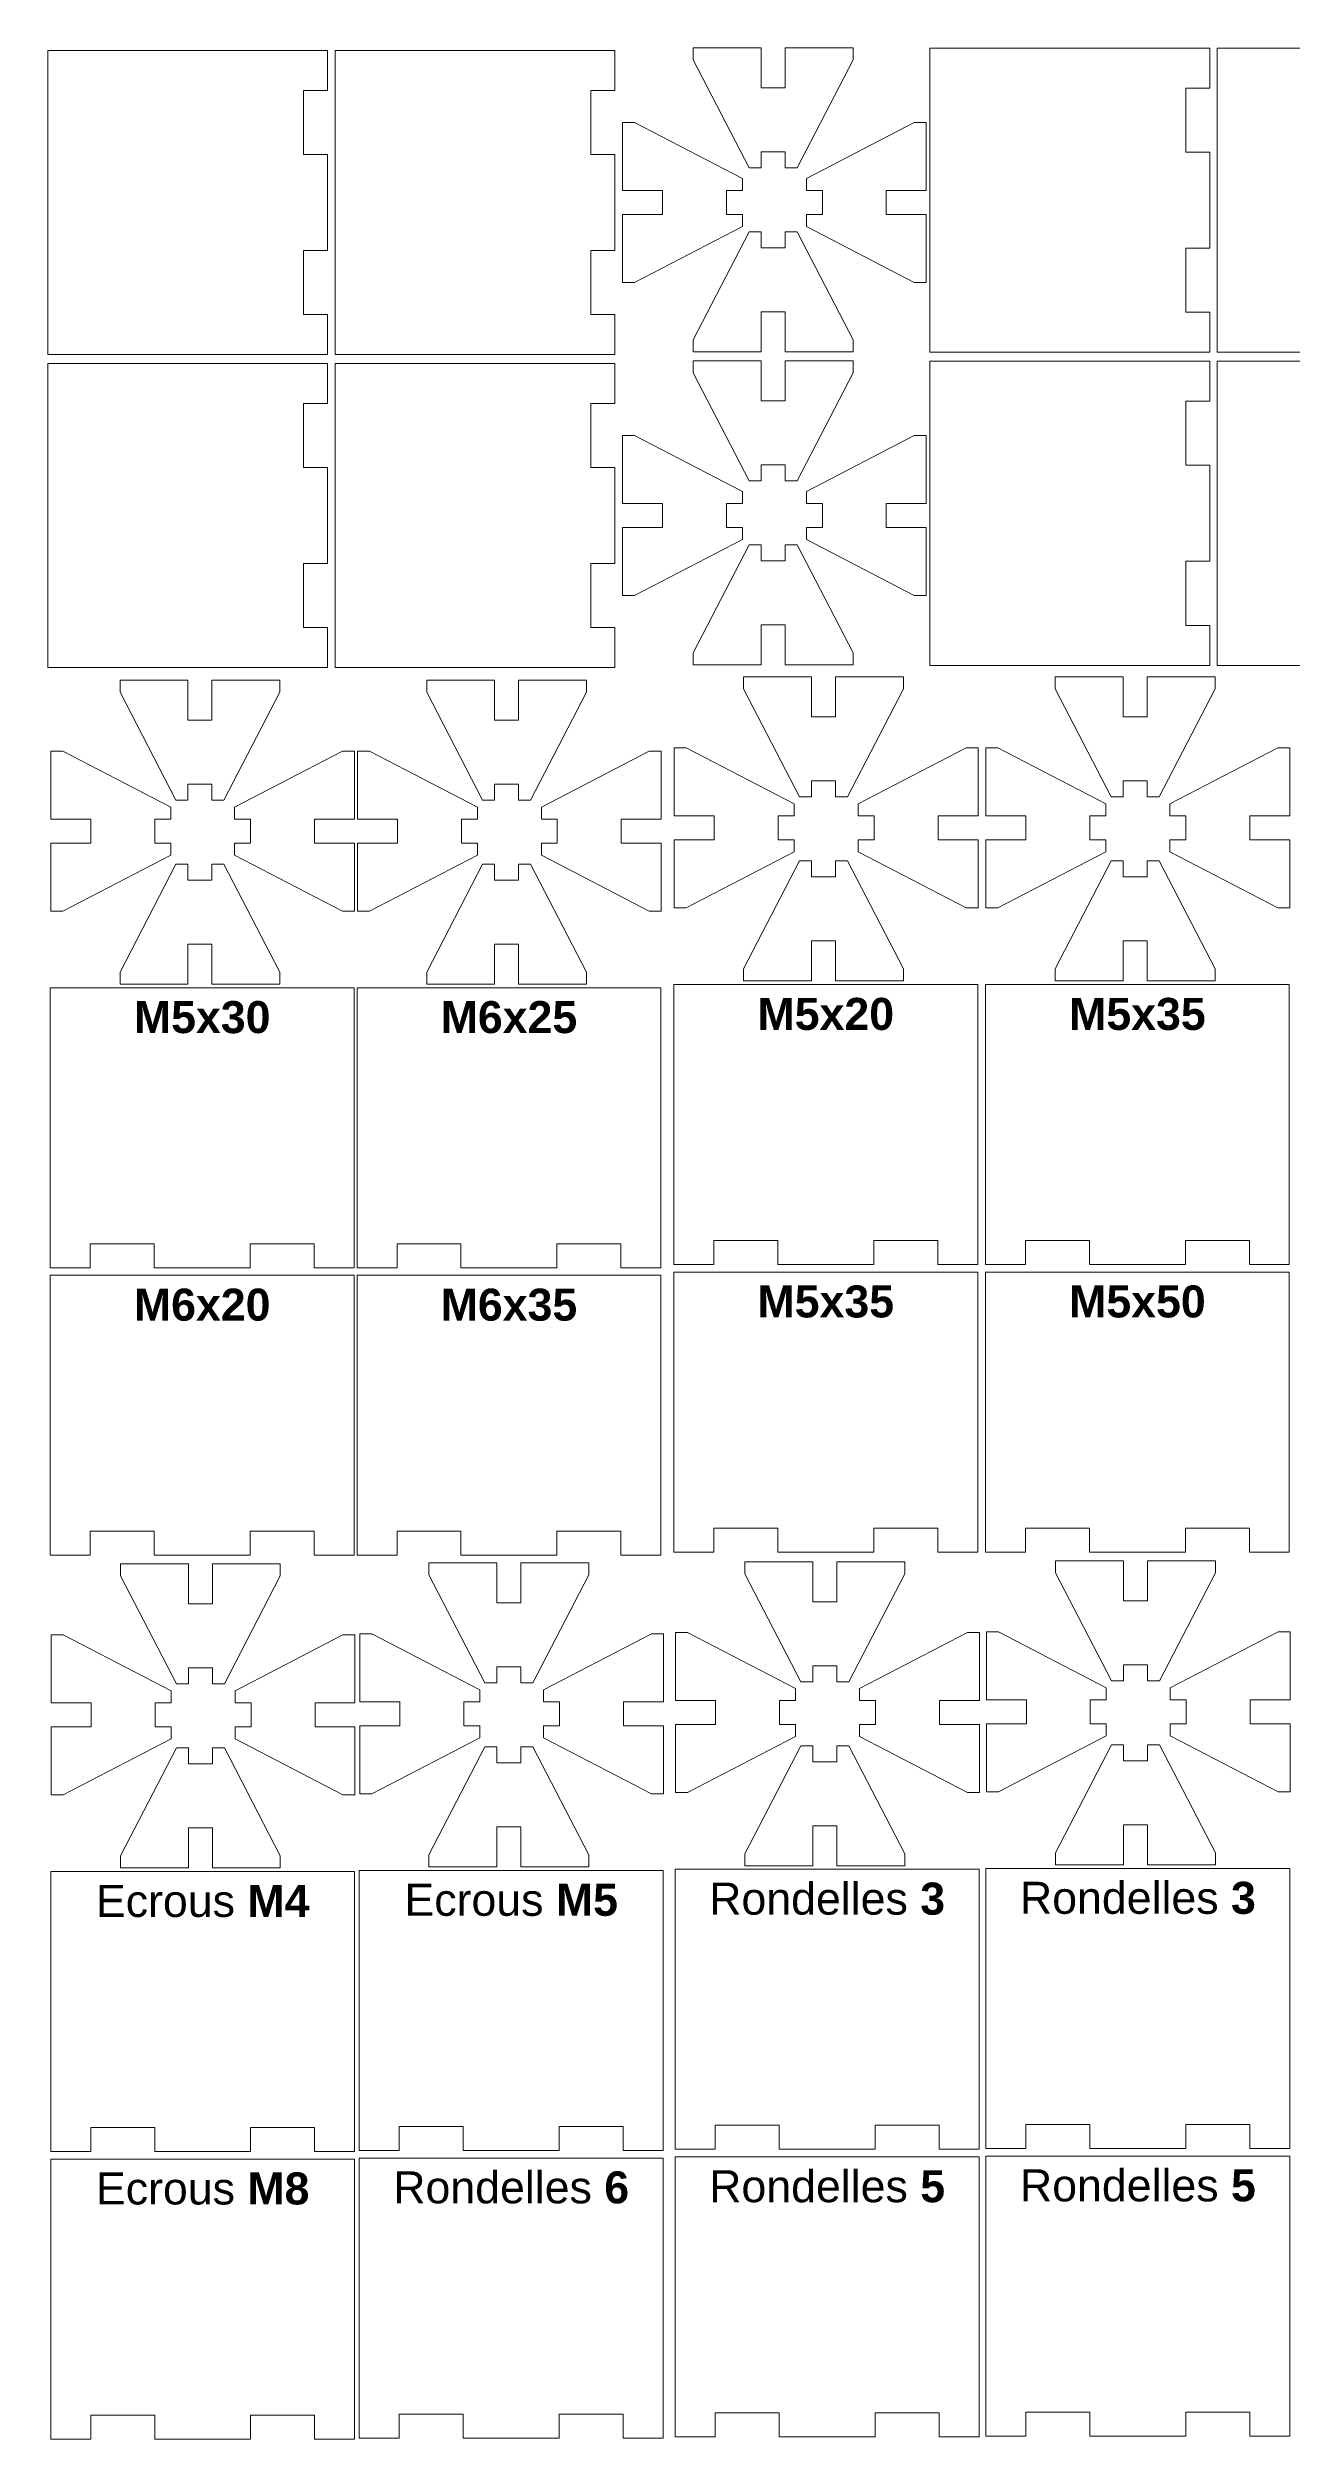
# Model space of a CAD drawing. Header units: millimetres. Extents: x 0 to 641, y 0 to 312.
# Drawn here: x 329.9 to 485.5, y 0.7 to 299.6 of the extents above; entities that cross this region are included whole.
import ezdxf

# ---------------------------------------------------------------- set-up
doc = ezdxf.new("R2010")
doc.units = ezdxf.units.MM
doc.layers.add('Symbols', color=2, linetype='Continuous', lineweight=100, true_color=0xffff00)
doc.layers.add('VISIBLE', color=7, linetype='Continuous', lineweight=5, true_color=0xffffff)
doc.styles.add('textstyle1', font='')
doc.styles.add('textstyle15', font='')
doc.styles.add('textstyle16', font='')
doc.styles.add('textstyle18', font='')
doc.styles.add('textstyle19', font='')
doc.styles.add('textstyle2', font='')
doc.styles.add('textstyle20', font='')
doc.styles.add('textstyle21', font='')
doc.styles.add('textstyle22', font='')
doc.styles.add('textstyle23', font='')
doc.styles.add('textstyle4', font='')
doc.styles.add('textstyle5', font='')
doc.styles.add('textstyle6', font='')
doc.styles.add('textstyle7', font='')
doc.styles.add('textstyle8', font='')
doc.styles.add('textstyle9', font='')
doc.styles.get('textstyle1').set_extended_font_data('Arial')
doc.styles.get('textstyle15').set_extended_font_data('Arial')
doc.styles.get('textstyle16').set_extended_font_data('Arial')
doc.styles.get('textstyle18').set_extended_font_data('Arial')
doc.styles.get('textstyle19').set_extended_font_data('Arial')
doc.styles.get('textstyle2').set_extended_font_data('Arial')
doc.styles.get('textstyle20').set_extended_font_data('Arial')
doc.styles.get('textstyle21').set_extended_font_data('Arial')
doc.styles.get('textstyle22').set_extended_font_data('Arial')
doc.styles.get('textstyle23').set_extended_font_data('Arial')
doc.styles.get('textstyle4').set_extended_font_data('Arial')
doc.styles.get('textstyle5').set_extended_font_data('Arial')
doc.styles.get('textstyle6').set_extended_font_data('Arial')
doc.styles.get('textstyle7').set_extended_font_data('Arial')
doc.styles.get('textstyle8').set_extended_font_data('Arial')
doc.styles.get('textstyle9').set_extended_font_data('Arial')

msp = doc.modelspace()

# ---------------------------------------------------------------- linework, layer by layer
at = {"layer": 'VISIBLE'}
for p, q in [((329.95, 261.22), (329.95, 299.22)), ((364.95, 299.22), (329.95, 299.22)), ((364.95, 294.22), (364.95, 299.22)), ((365.89, 261.22), (365.89, 299.22)), ((400.89, 299.22), (365.89, 299.22)), ((400.89, 294.22), (400.89, 299.22)), ((419.19, 299.56), (410.69, 299.56)), ((419.19, 299.56), (410.69, 299.56)), ((410.69, 299.56), (410.69, 298.06)), ((419.19, 294.56), (419.19, 299.56)), ((430.69, 299.56), (422.19, 299.56)), ((430.69, 299.56), (422.19, 299.56)), ((422.19, 294.56), (422.19, 299.56)), ((430.69, 299.56), (430.69, 298.06)), ((440.28, 261.51), (440.28, 299.51)), ((475.28, 299.51), (440.28, 299.51)), ((475.28, 294.51), (475.28, 299.51)), ((476.22, 261.51), (476.22, 299.51)), ((511.22, 299.51), (476.22, 299.51)), ((410.69, 298.06), (417.69, 284.56)), ((430.69, 298.06), (423.69, 284.56)), ((364.95, 294.22), (361.95, 294.22)), ((361.95, 294.22), (361.95, 286.22)), ((400.89, 294.22), (397.89, 294.22)), ((397.89, 294.22), (397.89, 286.22)), ((420.69, 294.56), (419.19, 294.56)), ((420.69, 294.56), (422.19, 294.56)), ((475.28, 294.51), (472.28, 294.51)), ((472.28, 294.51), (472.28, 286.51)), ((401.83, 290.22), (401.83, 281.72)), ((401.83, 290.22), (401.83, 281.72)), ((401.83, 290.22), (403.33, 290.22)), ((403.33, 290.22), (416.83, 283.22)), ((438.33, 290.22), (424.83, 283.22)), ((439.83, 290.22), (438.33, 290.22)), ((439.83, 290.22), (439.83, 281.72)), ((361.95, 286.22), (364.95, 286.22)), ((364.95, 274.22), (364.95, 286.22)), ((397.89, 286.22), (400.89, 286.22)), ((400.89, 274.22), (400.89, 286.22)), ((419.19, 284.56), (417.69, 284.56)), ((419.19, 286.56), (419.19, 284.56)), ((420.69, 286.56), (419.19, 286.56)), ((420.69, 286.56), (422.19, 286.56)), ((422.19, 286.56), (422.19, 284.56)), ((422.19, 284.56), (423.69, 284.56)), ((472.28, 286.51), (475.28, 286.51)), ((475.28, 274.51), (475.28, 286.51)), ((406.83, 281.72), (401.83, 281.72)), ((406.83, 280.22), (406.83, 281.72)), ((414.83, 280.22), (414.83, 281.72)), ((414.83, 281.72), (416.83, 281.72)), ((416.83, 281.72), (416.83, 283.22)), ((424.83, 281.72), (424.83, 283.22)), ((426.83, 281.72), (424.83, 281.72)), ((426.83, 280.22), (426.83, 281.72)), ((434.83, 281.72), (439.83, 281.72)), ((434.83, 280.22), (434.83, 281.72)), ((401.83, 278.72), (401.83, 270.22)), ((406.83, 278.72), (401.83, 278.72)), ((401.83, 278.72), (401.83, 270.22)), ((406.83, 280.22), (406.83, 278.72)), ((414.83, 280.22), (414.83, 278.72)), ((414.83, 278.72), (416.83, 278.72)), ((416.83, 278.72), (416.83, 277.22)), ((424.83, 278.72), (424.83, 277.22)), ((426.83, 278.72), (424.83, 278.72)), ((426.83, 280.22), (426.83, 278.72)), ((434.83, 280.22), (434.83, 278.72)), ((434.83, 278.72), (439.83, 278.72)), ((439.83, 278.72), (439.83, 270.22)), ((403.33, 270.22), (416.83, 277.22)), ((410.69, 263.06), (417.69, 276.56)), ((419.19, 276.56), (417.69, 276.56)), ((419.19, 274.56), (419.19, 276.56)), ((422.19, 276.56), (423.69, 276.56)), ((422.19, 274.56), (422.19, 276.56)), ((430.69, 263.06), (423.69, 276.56)), ((438.33, 270.22), (424.83, 277.22)), ((364.95, 274.22), (361.95, 274.22)), ((361.95, 274.22), (361.95, 266.22)), ((400.89, 274.22), (397.89, 274.22)), ((397.89, 274.22), (397.89, 266.22)), ((420.69, 274.56), (419.19, 274.56)), ((420.69, 274.56), (422.19, 274.56)), ((475.28, 274.51), (472.28, 274.51)), ((472.28, 274.51), (472.28, 266.51)), ((401.83, 270.22), (403.33, 270.22)), ((439.83, 270.22), (438.33, 270.22)), ((361.95, 266.22), (364.95, 266.22)), ((364.95, 261.22), (364.95, 266.22)), ((397.89, 266.22), (400.89, 266.22)), ((400.89, 261.22), (400.89, 266.22)), ((420.69, 266.56), (419.19, 266.56)), ((419.19, 266.56), (419.19, 261.56)), ((420.69, 266.56), (422.19, 266.56)), ((422.19, 266.56), (422.19, 261.56)), ((472.28, 266.51), (475.28, 266.51)), ((475.28, 261.51), (475.28, 266.51)), ((410.69, 261.56), (410.69, 263.06)), ((430.69, 261.56), (430.69, 263.06)), ((364.95, 261.22), (329.95, 261.22)), ((329.95, 222.1), (329.95, 260.1)), ((364.95, 260.1), (329.95, 260.1)), ((364.95, 255.1), (364.95, 260.1)), ((400.89, 261.22), (365.89, 261.22)), ((365.89, 222.1), (365.89, 260.1)), ((400.89, 260.1), (365.89, 260.1)), ((400.89, 255.1), (400.89, 260.1)), ((419.19, 261.56), (410.69, 261.56)), ((419.19, 260.44), (410.69, 260.44)), ((419.19, 260.44), (410.69, 260.44)), ((410.69, 260.44), (410.69, 258.94)), ((419.19, 255.44), (419.19, 260.44)), ((430.69, 261.56), (422.19, 261.56)), ((430.69, 260.44), (422.19, 260.44)), ((430.69, 260.44), (422.19, 260.44)), ((422.19, 255.44), (422.19, 260.44)), ((430.69, 260.44), (430.69, 258.94)), ((475.28, 261.51), (440.28, 261.51)), ((440.28, 222.38), (440.28, 260.38)), ((475.28, 260.38), (440.28, 260.38)), ((475.28, 255.38), (475.28, 260.38)), ((511.22, 261.51), (476.22, 261.51)), ((476.22, 222.38), (476.22, 260.38)), ((511.22, 260.38), (476.22, 260.38)), ((410.69, 258.94), (417.69, 245.44)), ((430.69, 258.94), (423.69, 245.44)), ((364.95, 255.1), (361.95, 255.1)), ((361.95, 255.1), (361.95, 247.1)), ((400.89, 255.1), (397.89, 255.1)), ((397.89, 255.1), (397.89, 247.1)), ((420.69, 255.44), (419.19, 255.44)), ((420.69, 255.44), (422.19, 255.44)), ((475.28, 255.38), (472.28, 255.38)), ((472.28, 255.38), (472.28, 247.38)), ((401.83, 251.09), (401.83, 242.59)), ((401.83, 251.09), (401.83, 242.59)), ((401.83, 251.09), (403.33, 251.09)), ((403.33, 251.09), (416.83, 244.09)), ((438.33, 251.09), (424.83, 244.09)), ((439.83, 251.09), (438.33, 251.09)), ((439.83, 251.09), (439.83, 242.59)), ((361.95, 247.1), (364.95, 247.1)), ((364.95, 235.1), (364.95, 247.1)), ((397.89, 247.1), (400.89, 247.1)), ((400.89, 235.1), (400.89, 247.1)), ((419.19, 245.44), (417.69, 245.44)), ((419.19, 247.44), (419.19, 245.44)), ((420.69, 247.44), (419.19, 247.44)), ((420.69, 247.44), (422.19, 247.44)), ((422.19, 247.44), (422.19, 245.44)), ((422.19, 245.44), (423.69, 245.44)), ((472.28, 247.38), (475.28, 247.38)), ((475.28, 235.38), (475.28, 247.38)), ((406.83, 242.59), (401.83, 242.59)), ((406.83, 241.09), (406.83, 242.59)), ((414.83, 241.09), (414.83, 242.59)), ((414.83, 242.59), (416.83, 242.59)), ((416.83, 242.59), (416.83, 244.09)), ((424.83, 242.59), (424.83, 244.09)), ((426.83, 242.59), (424.83, 242.59)), ((426.83, 241.09), (426.83, 242.59)), ((434.83, 242.59), (439.83, 242.59)), ((434.83, 241.09), (434.83, 242.59)), ((401.83, 239.59), (401.83, 231.09)), ((406.83, 239.59), (401.83, 239.59)), ((401.83, 239.59), (401.83, 231.09)), ((406.83, 241.09), (406.83, 239.59)), ((414.83, 241.09), (414.83, 239.59)), ((414.83, 239.59), (416.83, 239.59)), ((416.83, 239.59), (416.83, 238.09)), ((424.83, 239.59), (424.83, 238.09)), ((426.83, 239.59), (424.83, 239.59)), ((426.83, 241.09), (426.83, 239.59)), ((434.83, 241.09), (434.83, 239.59)), ((434.83, 239.59), (439.83, 239.59)), ((439.83, 239.59), (439.83, 231.09)), ((403.33, 231.09), (416.83, 238.09)), ((410.69, 223.94), (417.69, 237.44)), ((419.19, 237.44), (417.69, 237.44)), ((419.19, 235.44), (419.19, 237.44)), ((422.19, 237.44), (423.69, 237.44)), ((422.19, 235.44), (422.19, 237.44)), ((430.69, 223.94), (423.69, 237.44)), ((438.33, 231.09), (424.83, 238.09)), ((364.95, 235.1), (361.95, 235.1)), ((361.95, 235.1), (361.95, 227.1)), ((400.89, 235.1), (397.89, 235.1)), ((397.89, 235.1), (397.89, 227.1)), ((420.69, 235.44), (419.19, 235.44)), ((420.69, 235.44), (422.19, 235.44)), ((475.28, 235.38), (472.28, 235.38)), ((472.28, 235.38), (472.28, 227.38)), ((401.83, 231.09), (403.33, 231.09)), ((439.83, 231.09), (438.33, 231.09)), ((420.69, 227.44), (419.19, 227.44)), ((419.19, 227.44), (419.19, 222.44)), ((420.69, 227.44), (422.19, 227.44)), ((422.19, 227.44), (422.19, 222.44)), ((472.28, 227.38), (475.28, 227.38)), ((475.28, 222.38), (475.28, 227.38)), ((361.95, 227.1), (364.95, 227.1)), ((364.95, 222.1), (364.95, 227.1)), ((397.89, 227.1), (400.89, 227.1)), ((400.89, 222.1), (400.89, 227.1)), ((364.95, 222.1), (329.95, 222.1)), ((400.89, 222.1), (365.89, 222.1)), ((410.69, 222.44), (410.69, 223.94)), ((419.19, 222.44), (410.69, 222.44)), ((430.69, 222.44), (422.19, 222.44)), ((430.69, 222.44), (430.69, 223.94)), ((475.28, 222.38), (440.28, 222.38)), ((511.22, 222.38), (476.22, 222.38)), ((347.48, 220.53), (338.98, 220.53)), ((347.48, 220.53), (338.98, 220.53)), ((338.98, 220.53), (338.98, 219.03)), ((338.98, 219.03), (345.98, 205.53)), ((347.48, 215.53), (347.48, 220.53)), ((358.98, 220.53), (350.48, 220.53)), ((358.98, 220.53), (350.48, 220.53)), ((350.48, 215.53), (350.48, 220.53)), ((358.98, 219.03), (351.98, 205.53)), ((358.98, 220.53), (358.98, 219.03)), ((385.84, 220.53), (377.34, 220.53)), ((385.84, 220.53), (377.34, 220.53)), ((377.34, 220.53), (377.34, 219.03)), ((377.34, 219.03), (384.34, 205.53)), ((385.84, 215.53), (385.84, 220.53)), ((397.34, 220.53), (388.84, 220.53)), ((397.34, 220.53), (388.84, 220.53)), ((388.84, 215.53), (388.84, 220.53)), ((397.34, 219.03), (390.34, 205.53)), ((397.34, 220.53), (397.34, 219.03)), ((425.47, 220.93), (416.97, 220.93)), ((425.47, 220.93), (416.97, 220.93)), ((416.97, 220.93), (416.97, 219.43)), ((416.97, 219.43), (423.97, 205.93)), ((425.47, 215.93), (425.47, 220.93)), ((436.97, 220.93), (428.47, 220.93)), ((436.97, 220.93), (428.47, 220.93)), ((428.47, 215.93), (428.47, 220.93)), ((436.97, 219.43), (429.97, 205.93)), ((436.97, 220.93), (436.97, 219.43)), ((464.45, 220.93), (455.95, 220.93)), ((464.45, 220.93), (455.95, 220.93)), ((455.95, 220.93), (455.95, 219.43)), ((455.95, 219.43), (462.95, 205.93)), ((464.45, 215.93), (464.45, 220.93)), ((475.95, 220.93), (467.45, 220.93)), ((475.95, 220.93), (467.45, 220.93)), ((467.45, 215.93), (467.45, 220.93)), ((475.95, 219.43), (468.95, 205.93)), ((475.95, 220.93), (475.95, 219.43)), ((348.98, 215.53), (347.48, 215.53)), ((348.98, 215.53), (350.48, 215.53)), ((387.34, 215.53), (385.84, 215.53)), ((387.34, 215.53), (388.84, 215.53)), ((426.97, 215.93), (425.47, 215.93)), ((426.97, 215.93), (428.47, 215.93)), ((465.95, 215.93), (464.45, 215.93)), ((465.95, 215.93), (467.45, 215.93)), ((330.32, 203.17), (330.32, 211.67)), ((330.32, 211.67), (331.82, 211.67)), ((331.82, 211.67), (345.32, 204.67)), ((366.82, 211.67), (353.32, 204.67)), ((368.32, 211.67), (366.82, 211.67)), ((368.32, 203.17), (368.32, 211.67)), ((368.32, 203.17), (368.32, 211.67)), ((368.68, 203.17), (368.68, 211.67)), ((368.68, 211.67), (370.18, 211.67)), ((370.18, 211.67), (383.68, 204.67)), ((405.18, 211.67), (391.68, 204.67)), ((406.68, 211.67), (405.18, 211.67)), ((406.68, 203.17), (406.68, 211.67)), ((406.68, 203.17), (406.68, 211.67)), ((408.31, 203.57), (408.31, 212.07)), ((408.31, 212.07), (409.81, 212.07)), ((409.81, 212.07), (423.31, 205.07)), ((444.81, 212.07), (431.31, 205.07)), ((446.31, 212.07), (444.81, 212.07)), ((446.31, 203.57), (446.31, 212.07)), ((446.31, 203.57), (446.31, 212.07)), ((447.3, 203.57), (447.3, 212.07)), ((447.3, 212.07), (448.8, 212.07)), ((448.8, 212.07), (462.3, 205.07)), ((483.8, 212.07), (470.3, 205.07)), ((485.3, 212.07), (483.8, 212.07)), ((485.3, 203.57), (485.3, 212.07)), ((485.3, 203.57), (485.3, 212.07)), ((347.48, 207.53), (347.48, 205.53)), ((348.98, 207.53), (347.48, 207.53)), ((348.98, 207.53), (350.48, 207.53)), ((350.48, 207.53), (350.48, 205.53)), ((385.84, 207.53), (385.84, 205.53)), ((387.34, 207.53), (385.84, 207.53)), ((387.34, 207.53), (388.84, 207.53)), ((388.84, 207.53), (388.84, 205.53)), ((425.47, 207.93), (425.47, 205.93)), ((426.97, 207.93), (425.47, 207.93)), ((426.97, 207.93), (428.47, 207.93)), ((428.47, 207.93), (428.47, 205.93)), ((464.45, 207.93), (464.45, 205.93)), ((465.95, 207.93), (464.45, 207.93)), ((465.95, 207.93), (467.45, 207.93)), ((467.45, 207.93), (467.45, 205.93)), ((345.32, 203.17), (345.32, 204.67)), ((347.48, 205.53), (345.98, 205.53)), ((350.48, 205.53), (351.98, 205.53)), ((353.32, 203.17), (353.32, 204.67)), ((383.68, 203.17), (383.68, 204.67)), ((385.84, 205.53), (384.34, 205.53)), ((388.84, 205.53), (390.34, 205.53)), ((391.68, 203.17), (391.68, 204.67)), ((413.31, 203.57), (408.31, 203.57)), ((413.31, 202.07), (413.31, 203.57)), ((421.31, 202.07), (421.31, 203.57)), ((421.31, 203.57), (423.31, 203.57)), ((423.31, 203.57), (423.31, 205.07)), ((425.47, 205.93), (423.97, 205.93)), ((428.47, 205.93), (429.97, 205.93)), ((431.31, 203.57), (431.31, 205.07)), ((433.31, 203.57), (431.31, 203.57)), ((433.31, 202.07), (433.31, 203.57)), ((441.31, 202.07), (441.31, 203.57)), ((441.31, 203.57), (446.31, 203.57)), ((452.3, 203.57), (447.3, 203.57)), ((452.3, 202.07), (452.3, 203.57)), ((460.3, 202.07), (460.3, 203.57)), ((460.3, 203.57), (462.3, 203.57)), ((462.3, 203.57), (462.3, 205.07)), ((464.45, 205.93), (462.95, 205.93)), ((467.45, 205.93), (468.95, 205.93)), ((470.3, 203.57), (470.3, 205.07)), ((472.3, 203.57), (470.3, 203.57)), ((472.3, 202.07), (472.3, 203.57)), ((480.3, 202.07), (480.3, 203.57)), ((480.3, 203.57), (485.3, 203.57)), ((335.32, 203.17), (330.32, 203.17)), ((335.32, 201.67), (335.32, 203.17)), ((335.32, 201.67), (335.32, 200.17)), ((343.32, 201.67), (343.32, 203.17)), ((343.32, 203.17), (345.32, 203.17)), ((343.32, 201.67), (343.32, 200.17)), ((355.32, 203.17), (353.32, 203.17)), ((355.32, 201.67), (355.32, 203.17)), ((355.32, 201.67), (355.32, 200.17)), ((363.32, 201.67), (363.32, 203.17)), ((363.32, 203.17), (368.32, 203.17)), ((363.32, 201.67), (363.32, 200.17)), ((373.68, 203.17), (368.68, 203.17)), ((373.68, 201.67), (373.68, 203.17)), ((373.68, 201.67), (373.68, 200.17)), ((381.68, 201.67), (381.68, 203.17)), ((381.68, 203.17), (383.68, 203.17)), ((381.68, 201.67), (381.68, 200.17)), ((393.68, 203.17), (391.68, 203.17)), ((393.68, 201.67), (393.68, 203.17)), ((393.68, 201.67), (393.68, 200.17)), ((401.68, 201.67), (401.68, 203.17)), ((401.68, 203.17), (406.68, 203.17)), ((401.68, 201.67), (401.68, 200.17)), ((413.31, 200.57), (408.31, 200.57)), ((408.31, 192.07), (408.31, 200.57)), ((413.31, 202.07), (413.31, 200.57)), ((421.31, 202.07), (421.31, 200.57)), ((421.31, 200.57), (423.31, 200.57)), ((423.31, 200.57), (423.31, 199.07)), ((433.31, 200.57), (431.31, 200.57)), ((431.31, 200.57), (431.31, 199.07)), ((433.31, 202.07), (433.31, 200.57)), ((441.31, 202.07), (441.31, 200.57)), ((441.31, 200.57), (446.31, 200.57)), ((446.31, 192.07), (446.31, 200.57)), ((446.31, 192.07), (446.31, 200.57)), ((452.3, 200.57), (447.3, 200.57)), ((447.3, 192.07), (447.3, 200.57)), ((452.3, 202.07), (452.3, 200.57)), ((460.3, 202.07), (460.3, 200.57)), ((460.3, 200.57), (462.3, 200.57)), ((462.3, 200.57), (462.3, 199.07)), ((472.3, 200.57), (470.3, 200.57)), ((470.3, 200.57), (470.3, 199.07)), ((472.3, 202.07), (472.3, 200.57)), ((480.3, 202.07), (480.3, 200.57)), ((480.3, 200.57), (485.3, 200.57)), ((485.3, 192.07), (485.3, 200.57)), ((485.3, 192.07), (485.3, 200.57)), ((335.32, 200.17), (330.32, 200.17)), ((330.32, 191.67), (330.32, 200.17)), ((331.82, 191.67), (345.32, 198.67)), ((338.98, 184.03), (345.98, 197.53)), ((343.32, 200.17), (345.32, 200.17)), ((345.32, 200.17), (345.32, 198.67)), ((347.48, 197.53), (345.98, 197.53)), ((347.48, 195.53), (347.48, 197.53)), ((350.48, 197.53), (351.98, 197.53)), ((350.48, 195.53), (350.48, 197.53)), ((358.98, 184.03), (351.98, 197.53)), ((355.32, 200.17), (353.32, 200.17)), ((353.32, 200.17), (353.32, 198.67)), ((366.82, 191.67), (353.32, 198.67)), ((363.32, 200.17), (368.32, 200.17)), ((368.32, 191.67), (368.32, 200.17)), ((368.32, 191.67), (368.32, 200.17)), ((373.68, 200.17), (368.68, 200.17)), ((368.68, 191.67), (368.68, 200.17)), ((370.18, 191.67), (383.68, 198.67)), ((377.34, 184.03), (384.34, 197.53)), ((381.68, 200.17), (383.68, 200.17)), ((383.68, 200.17), (383.68, 198.67)), ((385.84, 197.53), (384.34, 197.53)), ((385.84, 195.53), (385.84, 197.53)), ((388.84, 197.53), (390.34, 197.53)), ((388.84, 195.53), (388.84, 197.53)), ((397.34, 184.03), (390.34, 197.53)), ((393.68, 200.17), (391.68, 200.17)), ((391.68, 200.17), (391.68, 198.67)), ((405.18, 191.67), (391.68, 198.67)), ((401.68, 200.17), (406.68, 200.17)), ((406.68, 191.67), (406.68, 200.17)), ((406.68, 191.67), (406.68, 200.17)), ((409.81, 192.07), (423.31, 199.07)), ((416.97, 184.43), (423.97, 197.93)), ((425.47, 197.93), (423.97, 197.93)), ((425.47, 195.93), (425.47, 197.93)), ((428.47, 197.93), (429.97, 197.93)), ((428.47, 195.93), (428.47, 197.93)), ((436.97, 184.43), (429.97, 197.93)), ((444.81, 192.07), (431.31, 199.07)), ((448.8, 192.07), (462.3, 199.07)), ((455.95, 184.43), (462.95, 197.93)), ((464.45, 197.93), (462.95, 197.93)), ((464.45, 195.93), (464.45, 197.93)), ((467.45, 197.93), (468.95, 197.93)), ((467.45, 195.93), (467.45, 197.93)), ((475.95, 184.43), (468.95, 197.93)), ((483.8, 192.07), (470.3, 199.07)), ((348.98, 195.53), (347.48, 195.53)), ((348.98, 195.53), (350.48, 195.53)), ((387.34, 195.53), (385.84, 195.53)), ((387.34, 195.53), (388.84, 195.53)), ((426.97, 195.93), (425.47, 195.93)), ((426.97, 195.93), (428.47, 195.93)), ((465.95, 195.93), (464.45, 195.93)), ((465.95, 195.93), (467.45, 195.93)), ((330.32, 191.67), (331.82, 191.67)), ((368.32, 191.67), (366.82, 191.67)), ((368.68, 191.67), (370.18, 191.67)), ((406.68, 191.67), (405.18, 191.67)), ((408.31, 192.07), (409.81, 192.07)), ((446.31, 192.07), (444.81, 192.07)), ((447.3, 192.07), (448.8, 192.07)), ((485.3, 192.07), (483.8, 192.07)), ((348.98, 187.53), (347.48, 187.53)), ((347.48, 187.53), (347.48, 182.53)), ((348.98, 187.53), (350.48, 187.53)), ((350.48, 187.53), (350.48, 182.53)), ((387.34, 187.53), (385.84, 187.53)), ((385.84, 187.53), (385.84, 182.53)), ((387.34, 187.53), (388.84, 187.53)), ((388.84, 187.53), (388.84, 182.53)), ((426.97, 187.93), (425.47, 187.93)), ((425.47, 187.93), (425.47, 182.93)), ((426.97, 187.93), (428.47, 187.93)), ((428.47, 187.93), (428.47, 182.93)), ((465.95, 187.93), (464.45, 187.93)), ((464.45, 187.93), (464.45, 182.93)), ((465.95, 187.93), (467.45, 187.93)), ((467.45, 187.93), (467.45, 182.93)), ((338.98, 182.53), (338.98, 184.03)), ((347.48, 182.53), (338.98, 182.53)), ((358.98, 182.53), (350.48, 182.53)), ((358.98, 182.53), (358.98, 184.03)), ((377.34, 182.53), (377.34, 184.03)), ((385.84, 182.53), (377.34, 182.53)), ((397.34, 182.53), (388.84, 182.53)), ((397.34, 182.53), (397.34, 184.03)), ((408.26, 182.48), (446.26, 182.48)), ((408.26, 147.48), (408.26, 182.48)), ((416.97, 182.93), (416.97, 184.43)), ((425.47, 182.93), (416.97, 182.93)), ((436.97, 182.93), (428.47, 182.93)), ((436.97, 182.93), (436.97, 184.43)), ((446.26, 147.48), (446.26, 182.48)), ((447.24, 182.48), (485.24, 182.48)), ((447.24, 147.48), (447.24, 182.48)), ((455.95, 182.93), (455.95, 184.43)), ((464.45, 182.93), (455.95, 182.93)), ((475.95, 182.93), (467.45, 182.93)), ((475.95, 182.93), (475.95, 184.43)), ((485.24, 147.48), (485.24, 182.48)), ((330.26, 182.08), (368.26, 182.08)), ((330.26, 147.08), (330.26, 182.08)), ((368.26, 147.08), (368.26, 182.08)), ((368.63, 182.08), (406.63, 182.08)), ((368.63, 147.08), (368.63, 182.08)), ((406.63, 147.08), (406.63, 182.08)), ((335.26, 150.08), (335.26, 147.08)), ((343.26, 150.08), (335.26, 150.08)), ((343.26, 147.08), (343.26, 150.08)), ((363.26, 150.08), (355.26, 150.08)), ((355.26, 150.08), (355.26, 147.08)), ((363.26, 147.08), (363.26, 150.08)), ((373.63, 150.08), (373.63, 147.08)), ((381.63, 150.08), (373.63, 150.08)), ((381.63, 147.08), (381.63, 150.08)), ((401.63, 150.08), (393.63, 150.08)), ((393.63, 150.08), (393.63, 147.08)), ((401.63, 147.08), (401.63, 150.08)), ((413.26, 150.48), (413.26, 147.48)), ((421.26, 150.48), (413.26, 150.48)), ((421.26, 147.48), (421.26, 150.48)), ((441.26, 150.48), (433.26, 150.48)), ((433.26, 150.48), (433.26, 147.48)), ((441.26, 147.48), (441.26, 150.48)), ((452.24, 150.48), (452.24, 147.48)), ((460.24, 150.48), (452.24, 150.48)), ((460.24, 147.48), (460.24, 150.48)), ((480.24, 150.48), (472.24, 150.48)), ((472.24, 150.48), (472.24, 147.48)), ((480.24, 147.48), (480.24, 150.48)), ((330.26, 147.08), (335.26, 147.08)), ((343.26, 147.08), (355.26, 147.08)), ((363.26, 147.08), (368.26, 147.08)), ((368.63, 147.08), (373.63, 147.08)), ((381.63, 147.08), (393.63, 147.08)), ((401.63, 147.08), (406.63, 147.08)), ((408.26, 147.48), (413.26, 147.48)), ((408.26, 146.54), (446.26, 146.54)), ((408.26, 111.54), (408.26, 146.54)), ((421.26, 147.48), (433.26, 147.48)), ((441.26, 147.48), (446.26, 147.48)), ((446.26, 111.54), (446.26, 146.54)), ((447.24, 147.48), (452.24, 147.48)), ((447.24, 146.54), (485.24, 146.54)), ((447.24, 111.54), (447.24, 146.54)), ((460.24, 147.48), (472.24, 147.48)), ((480.24, 147.48), (485.24, 147.48)), ((485.24, 111.54), (485.24, 146.54)), ((330.26, 146.14), (368.26, 146.14)), ((330.26, 111.14), (330.26, 146.14)), ((368.26, 111.14), (368.26, 146.14)), ((368.63, 146.14), (406.63, 146.14)), ((368.63, 111.14), (368.63, 146.14)), ((406.63, 111.14), (406.63, 146.14)), ((335.26, 114.14), (335.26, 111.14)), ((343.26, 114.14), (335.26, 114.14)), ((343.26, 111.14), (343.26, 114.14)), ((363.26, 114.14), (355.26, 114.14)), ((355.26, 114.14), (355.26, 111.14)), ((363.26, 111.14), (363.26, 114.14)), ((373.63, 114.14), (373.63, 111.14)), ((381.63, 114.14), (373.63, 114.14)), ((381.63, 111.14), (381.63, 114.14)), ((401.63, 114.14), (393.63, 114.14)), ((393.63, 114.14), (393.63, 111.14)), ((401.63, 111.14), (401.63, 114.14)), ((413.26, 114.54), (413.26, 111.54)), ((421.26, 114.54), (413.26, 114.54)), ((421.26, 111.54), (421.26, 114.54)), ((441.26, 114.54), (433.26, 114.54)), ((433.26, 114.54), (433.26, 111.54)), ((441.26, 111.54), (441.26, 114.54)), ((452.24, 114.54), (452.24, 111.54)), ((460.24, 114.54), (452.24, 114.54)), ((460.24, 111.54), (460.24, 114.54)), ((480.24, 114.54), (472.24, 114.54)), ((472.24, 114.54), (472.24, 111.54)), ((480.24, 111.54), (480.24, 114.54)), ((330.26, 111.14), (335.26, 111.14)), ((343.26, 111.14), (355.26, 111.14)), ((363.26, 111.14), (368.26, 111.14)), ((368.63, 111.14), (373.63, 111.14)), ((381.63, 111.14), (393.63, 111.14)), ((401.63, 111.14), (406.63, 111.14)), ((408.26, 111.54), (413.26, 111.54)), ((421.26, 111.54), (433.26, 111.54)), ((441.26, 111.54), (446.26, 111.54)), ((447.24, 111.54), (452.24, 111.54)), ((460.24, 111.54), (472.24, 111.54)), ((480.24, 111.54), (485.24, 111.54)), ((347.53, 110.06), (339.03, 110.06)), ((347.53, 110.06), (339.03, 110.06)), ((339.03, 110.06), (339.03, 108.56)), ((339.03, 108.56), (346.03, 95.06)), ((347.53, 105.06), (347.53, 110.06)), ((359.03, 110.06), (350.53, 110.06)), ((359.03, 110.06), (350.53, 110.06)), ((350.53, 105.06), (350.53, 110.06)), ((359.03, 108.56), (352.03, 95.06)), ((359.03, 110.06), (359.03, 108.56)), ((386.12, 110.2), (377.62, 110.2)), ((386.12, 110.2), (377.62, 110.2)), ((377.62, 110.2), (377.62, 108.7)), ((377.62, 108.7), (384.62, 95.2)), ((386.12, 105.2), (386.12, 110.2)), ((397.62, 110.2), (389.12, 110.2)), ((397.62, 110.2), (389.12, 110.2)), ((389.12, 105.2), (389.12, 110.2)), ((397.62, 108.7), (390.62, 95.2)), ((397.62, 110.2), (397.62, 108.7)), ((425.64, 110.34), (417.14, 110.34)), ((425.64, 110.34), (417.14, 110.34)), ((417.14, 110.34), (417.14, 108.84)), ((417.14, 108.84), (424.14, 95.34)), ((425.64, 105.34), (425.64, 110.34)), ((437.14, 110.34), (428.64, 110.34)), ((437.14, 110.34), (428.64, 110.34)), ((428.64, 105.34), (428.64, 110.34)), ((437.14, 108.84), (430.14, 95.34)), ((437.14, 110.34), (437.14, 108.84)), ((464.51, 110.45), (456.01, 110.45)), ((464.51, 110.45), (456.01, 110.45)), ((456.01, 110.45), (456.01, 108.95)), ((456.01, 108.95), (463.01, 95.45)), ((464.51, 105.45), (464.51, 110.45)), ((476.01, 110.45), (467.51, 110.45)), ((476.01, 110.45), (467.51, 110.45)), ((467.51, 105.45), (467.51, 110.45)), ((476.01, 108.95), (469.01, 95.45)), ((476.01, 110.45), (476.01, 108.95)), ((349.03, 105.06), (347.53, 105.06)), ((349.03, 105.06), (350.53, 105.06)), ((387.62, 105.2), (386.12, 105.2)), ((387.62, 105.2), (389.12, 105.2)), ((427.14, 105.34), (425.64, 105.34)), ((427.14, 105.34), (428.64, 105.34)), ((466.01, 105.45), (464.51, 105.45)), ((466.01, 105.45), (467.51, 105.45)), ((330.37, 92.7), (330.37, 101.2)), ((330.37, 101.2), (331.87, 101.2)), ((331.87, 101.2), (345.37, 94.2)), ((366.87, 101.2), (353.37, 94.2)), ((368.37, 101.2), (366.87, 101.2)), ((368.37, 92.7), (368.37, 101.2)), ((368.37, 92.7), (368.37, 101.2)), ((368.97, 92.84), (368.97, 101.34)), ((368.97, 101.34), (370.47, 101.34)), ((370.47, 101.34), (383.97, 94.34)), ((405.47, 101.34), (391.97, 94.34)), ((406.97, 101.34), (405.47, 101.34)), ((406.97, 92.84), (406.97, 101.34)), ((406.97, 92.84), (406.97, 101.34)), ((408.48, 92.98), (408.48, 101.48)), ((408.48, 101.48), (409.98, 101.48)), ((409.98, 101.48), (423.48, 94.48)), ((444.98, 101.48), (431.48, 94.48)), ((446.48, 101.48), (444.98, 101.48)), ((446.48, 92.98), (446.48, 101.48)), ((446.48, 92.98), (446.48, 101.48)), ((447.35, 93.09), (447.35, 101.59)), ((447.35, 101.59), (448.85, 101.59)), ((448.85, 101.59), (462.35, 94.59)), ((483.85, 101.59), (470.35, 94.59)), ((485.35, 101.59), (483.85, 101.59)), ((485.35, 93.09), (485.35, 101.59)), ((485.35, 93.09), (485.35, 101.59)), ((347.53, 97.06), (347.53, 95.06)), ((349.03, 97.06), (347.53, 97.06)), ((349.03, 97.06), (350.53, 97.06)), ((350.53, 97.06), (350.53, 95.06)), ((386.12, 97.2), (386.12, 95.2)), ((387.62, 97.2), (386.12, 97.2)), ((387.62, 97.2), (389.12, 97.2)), ((389.12, 97.2), (389.12, 95.2)), ((425.64, 97.34), (425.64, 95.34)), ((427.14, 97.34), (425.64, 97.34)), ((427.14, 97.34), (428.64, 97.34)), ((428.64, 97.34), (428.64, 95.34)), ((464.51, 97.45), (464.51, 95.45)), ((466.01, 97.45), (464.51, 97.45)), ((466.01, 97.45), (467.51, 97.45)), ((467.51, 97.45), (467.51, 95.45)), ((335.37, 92.7), (330.37, 92.7)), ((335.37, 91.2), (335.37, 92.7)), ((343.37, 91.2), (343.37, 92.7)), ((343.37, 92.7), (345.37, 92.7)), ((345.37, 92.7), (345.37, 94.2)), ((347.53, 95.06), (346.03, 95.06)), ((350.53, 95.06), (352.03, 95.06)), ((353.37, 92.7), (353.37, 94.2)), ((355.37, 92.7), (353.37, 92.7)), ((355.37, 91.2), (355.37, 92.7)), ((363.37, 91.2), (363.37, 92.7)), ((363.37, 92.7), (368.37, 92.7)), ((373.97, 92.84), (368.97, 92.84)), ((373.97, 91.34), (373.97, 92.84)), ((381.97, 91.34), (381.97, 92.84)), ((381.97, 92.84), (383.97, 92.84)), ((383.97, 92.84), (383.97, 94.34)), ((386.12, 95.2), (384.62, 95.2)), ((389.12, 95.2), (390.62, 95.2)), ((391.97, 92.84), (391.97, 94.34)), ((393.97, 92.84), (391.97, 92.84)), ((393.97, 91.34), (393.97, 92.84)), ((401.97, 91.34), (401.97, 92.84)), ((401.97, 92.84), (406.97, 92.84)), ((413.48, 92.98), (408.48, 92.98)), ((413.48, 91.48), (413.48, 92.98)), ((421.48, 91.48), (421.48, 92.98)), ((421.48, 92.98), (423.48, 92.98)), ((423.48, 92.98), (423.48, 94.48)), ((425.64, 95.34), (424.14, 95.34)), ((428.64, 95.34), (430.14, 95.34)), ((431.48, 92.98), (431.48, 94.48)), ((433.48, 92.98), (431.48, 92.98)), ((433.48, 91.48), (433.48, 92.98)), ((441.48, 91.48), (441.48, 92.98)), ((441.48, 92.98), (446.48, 92.98)), ((452.35, 93.09), (447.35, 93.09)), ((452.35, 91.59), (452.35, 93.09)), ((460.35, 91.59), (460.35, 93.09)), ((460.35, 93.09), (462.35, 93.09)), ((462.35, 93.09), (462.35, 94.59)), ((464.51, 95.45), (463.01, 95.45)), ((467.51, 95.45), (469.01, 95.45)), ((470.35, 93.09), (470.35, 94.59)), ((472.35, 93.09), (470.35, 93.09)), ((472.35, 91.59), (472.35, 93.09)), ((480.35, 91.59), (480.35, 93.09)), ((480.35, 93.09), (485.35, 93.09)), ((335.37, 89.7), (330.37, 89.7)), ((330.37, 81.2), (330.37, 89.7)), ((335.37, 91.2), (335.37, 89.7)), ((343.37, 91.2), (343.37, 89.7)), ((343.37, 89.7), (345.37, 89.7)), ((345.37, 89.7), (345.37, 88.2)), ((355.37, 89.7), (353.37, 89.7)), ((353.37, 89.7), (353.37, 88.2)), ((355.37, 91.2), (355.37, 89.7)), ((363.37, 91.2), (363.37, 89.7)), ((363.37, 89.7), (368.37, 89.7)), ((368.37, 81.2), (368.37, 89.7)), ((368.37, 81.2), (368.37, 89.7)), ((373.97, 89.84), (368.97, 89.84)), ((368.97, 81.34), (368.97, 89.84)), ((373.97, 91.34), (373.97, 89.84)), ((381.97, 91.34), (381.97, 89.84)), ((381.97, 89.84), (383.97, 89.84)), ((383.97, 89.84), (383.97, 88.34)), ((393.97, 89.84), (391.97, 89.84)), ((391.97, 89.84), (391.97, 88.34)), ((393.97, 91.34), (393.97, 89.84)), ((401.97, 91.34), (401.97, 89.84)), ((401.97, 89.84), (406.97, 89.84)), ((406.97, 81.34), (406.97, 89.84)), ((406.97, 81.34), (406.97, 89.84)), ((413.48, 89.98), (408.48, 89.98)), ((408.48, 81.48), (408.48, 89.98)), ((413.48, 91.48), (413.48, 89.98)), ((421.48, 91.48), (421.48, 89.98)), ((421.48, 89.98), (423.48, 89.98)), ((423.48, 89.98), (423.48, 88.48)), ((433.48, 89.98), (431.48, 89.98)), ((431.48, 89.98), (431.48, 88.48)), ((433.48, 91.48), (433.48, 89.98)), ((441.48, 91.48), (441.48, 89.98)), ((441.48, 89.98), (446.48, 89.98)), ((446.48, 81.48), (446.48, 89.98)), ((446.48, 81.48), (446.48, 89.98)), ((452.35, 90.09), (447.35, 90.09)), ((447.35, 81.59), (447.35, 90.09)), ((452.35, 91.59), (452.35, 90.09)), ((460.35, 91.59), (460.35, 90.09)), ((460.35, 90.09), (462.35, 90.09)), ((462.35, 90.09), (462.35, 88.59)), ((472.35, 90.09), (470.35, 90.09)), ((470.35, 90.09), (470.35, 88.59)), ((472.35, 91.59), (472.35, 90.09)), ((480.35, 91.59), (480.35, 90.09)), ((480.35, 90.09), (485.35, 90.09)), ((485.35, 81.59), (485.35, 90.09)), ((485.35, 81.59), (485.35, 90.09)), ((331.87, 81.2), (345.37, 88.2)), ((339.03, 73.56), (346.03, 87.06)), ((347.53, 87.06), (346.03, 87.06)), ((347.53, 85.06), (347.53, 87.06)), ((350.53, 87.06), (352.03, 87.06)), ((350.53, 85.06), (350.53, 87.06)), ((359.03, 73.56), (352.03, 87.06)), ((366.87, 81.2), (353.37, 88.2)), ((370.47, 81.34), (383.97, 88.34)), ((377.62, 73.7), (384.62, 87.2)), ((386.12, 87.2), (384.62, 87.2)), ((386.12, 85.2), (386.12, 87.2)), ((389.12, 87.2), (390.62, 87.2)), ((389.12, 85.2), (389.12, 87.2)), ((397.62, 73.7), (390.62, 87.2)), ((405.47, 81.34), (391.97, 88.34)), ((409.98, 81.48), (423.48, 88.48)), ((417.14, 73.84), (424.14, 87.34)), ((425.64, 87.34), (424.14, 87.34)), ((425.64, 85.34), (425.64, 87.34)), ((428.64, 87.34), (430.14, 87.34)), ((428.64, 85.34), (428.64, 87.34)), ((437.14, 73.84), (430.14, 87.34)), ((444.98, 81.48), (431.48, 88.48)), ((448.85, 81.59), (462.35, 88.59)), ((456.01, 73.95), (463.01, 87.45)), ((464.51, 87.45), (463.01, 87.45)), ((464.51, 85.45), (464.51, 87.45)), ((467.51, 87.45), (469.01, 87.45)), ((467.51, 85.45), (467.51, 87.45)), ((476.01, 73.95), (469.01, 87.45)), ((483.85, 81.59), (470.35, 88.59)), ((349.03, 85.06), (347.53, 85.06)), ((349.03, 85.06), (350.53, 85.06)), ((387.62, 85.2), (386.12, 85.2)), ((387.62, 85.2), (389.12, 85.2)), ((427.14, 85.34), (425.64, 85.34)), ((427.14, 85.34), (428.64, 85.34)), ((466.01, 85.45), (464.51, 85.45)), ((466.01, 85.45), (467.51, 85.45)), ((330.37, 81.2), (331.87, 81.2)), ((368.37, 81.2), (366.87, 81.2)), ((368.97, 81.34), (370.47, 81.34)), ((406.97, 81.34), (405.47, 81.34)), ((408.48, 81.48), (409.98, 81.48)), ((446.48, 81.48), (444.98, 81.48)), ((447.35, 81.59), (448.85, 81.59)), ((485.35, 81.59), (483.85, 81.59)), ((349.03, 77.06), (347.53, 77.06)), ((347.53, 77.06), (347.53, 72.06)), ((349.03, 77.06), (350.53, 77.06)), ((350.53, 77.06), (350.53, 72.06)), ((387.62, 77.2), (386.12, 77.2)), ((386.12, 77.2), (386.12, 72.2)), ((387.62, 77.2), (389.12, 77.2)), ((389.12, 77.2), (389.12, 72.2)), ((427.14, 77.34), (425.64, 77.34)), ((425.64, 77.34), (425.64, 72.34)), ((427.14, 77.34), (428.64, 77.34)), ((428.64, 77.34), (428.64, 72.34)), ((466.01, 77.45), (464.51, 77.45)), ((464.51, 77.45), (464.51, 72.45)), ((466.01, 77.45), (467.51, 77.45)), ((467.51, 77.45), (467.51, 72.45)), ((339.03, 72.06), (339.03, 73.56)), ((347.53, 72.06), (339.03, 72.06)), ((359.03, 72.06), (350.53, 72.06)), ((359.03, 72.06), (359.03, 73.56)), ((368.91, 71.75), (406.91, 71.75)), ((368.91, 36.75), (368.91, 71.75)), ((377.62, 72.2), (377.62, 73.7)), ((386.12, 72.2), (377.62, 72.2)), ((397.62, 72.2), (389.12, 72.2)), ((397.62, 72.2), (397.62, 73.7)), ((406.91, 36.75), (406.91, 71.75)), ((408.43, 71.9), (446.43, 71.9)), ((408.43, 36.9), (408.43, 71.9)), ((417.14, 72.34), (417.14, 73.84)), ((425.64, 72.34), (417.14, 72.34)), ((437.14, 72.34), (428.64, 72.34)), ((437.14, 72.34), (437.14, 73.84)), ((446.43, 36.9), (446.43, 71.9)), ((447.3, 72), (485.3, 72)), ((447.3, 37), (447.3, 72)), ((456.01, 72.45), (456.01, 73.95)), ((464.51, 72.45), (456.01, 72.45)), ((476.01, 72.45), (467.51, 72.45)), ((476.01, 72.45), (476.01, 73.95)), ((485.3, 37), (485.3, 72)), ((330.32, 71.61), (368.32, 71.61)), ((330.32, 36.61), (330.32, 71.61)), ((368.32, 36.61), (368.32, 71.61)), ((335.32, 39.61), (335.32, 36.61)), ((343.32, 39.61), (335.32, 39.61)), ((343.32, 36.61), (343.32, 39.61)), ((363.32, 39.61), (355.32, 39.61)), ((355.32, 39.61), (355.32, 36.61)), ((363.32, 36.61), (363.32, 39.61)), ((373.91, 39.75), (373.91, 36.75)), ((381.91, 39.75), (373.91, 39.75)), ((381.91, 36.75), (381.91, 39.75)), ((401.91, 39.75), (393.91, 39.75)), ((393.91, 39.75), (393.91, 36.75)), ((401.91, 36.75), (401.91, 39.75)), ((413.43, 39.9), (413.43, 36.9)), ((421.43, 39.9), (413.43, 39.9)), ((421.43, 36.9), (421.43, 39.9)), ((441.43, 39.9), (433.43, 39.9)), ((433.43, 39.9), (433.43, 36.9)), ((441.43, 36.9), (441.43, 39.9)), ((452.3, 40), (452.3, 37)), ((460.3, 40), (452.3, 40)), ((460.3, 37), (460.3, 40)), ((480.3, 40), (472.3, 40)), ((472.3, 40), (472.3, 37)), ((480.3, 37), (480.3, 40)), ((330.32, 36.61), (335.32, 36.61)), ((343.32, 36.61), (355.32, 36.61)), ((363.32, 36.61), (368.32, 36.61)), ((368.91, 36.75), (373.91, 36.75)), ((381.91, 36.75), (393.91, 36.75)), ((401.91, 36.75), (406.91, 36.75)), ((408.43, 36.9), (413.43, 36.9)), ((408.43, 35.95), (446.43, 35.95)), ((408.43, 0.95), (408.43, 35.95)), ((421.43, 36.9), (433.43, 36.9)), ((441.43, 36.9), (446.43, 36.9)), ((446.43, 0.95), (446.43, 35.95)), ((447.3, 37), (452.3, 37)), ((447.3, 36.06), (485.3, 36.06)), ((447.3, 1.06), (447.3, 36.06)), ((460.3, 37), (472.3, 37)), ((480.3, 37), (485.3, 37)), ((485.3, 1.06), (485.3, 36.06)), ((330.32, 35.67), (368.32, 35.67)), ((330.32, 0.67), (330.32, 35.67)), ((368.32, 0.67), (368.32, 35.67)), ((368.91, 35.81), (406.91, 35.81)), ((368.91, 0.81), (368.91, 35.81)), ((406.91, 0.81), (406.91, 35.81)), ((335.32, 3.67), (335.32, 0.67)), ((343.32, 3.67), (335.32, 3.67)), ((343.32, 0.67), (343.32, 3.67)), ((363.32, 3.67), (355.32, 3.67)), ((355.32, 3.67), (355.32, 0.67)), ((363.32, 0.67), (363.32, 3.67)), ((373.91, 3.81), (373.91, 0.81)), ((381.91, 3.81), (373.91, 3.81)), ((381.91, 0.81), (381.91, 3.81)), ((401.91, 3.81), (393.91, 3.81)), ((393.91, 3.81), (393.91, 0.81)), ((401.91, 0.81), (401.91, 3.81)), ((413.43, 3.95), (413.43, 0.95)), ((421.43, 3.95), (413.43, 3.95)), ((421.43, 0.95), (421.43, 3.95)), ((441.43, 3.95), (433.43, 3.95)), ((433.43, 3.95), (433.43, 0.95)), ((441.43, 0.95), (441.43, 3.95)), ((452.3, 4.06), (452.3, 1.06)), ((460.3, 4.06), (452.3, 4.06)), ((460.3, 1.06), (460.3, 4.06)), ((480.3, 4.06), (472.3, 4.06)), ((472.3, 4.06), (472.3, 1.06)), ((480.3, 1.06), (480.3, 4.06)), ((330.32, 0.67), (335.32, 0.67)), ((343.32, 0.67), (355.32, 0.67)), ((363.32, 0.67), (368.32, 0.67)), ((368.91, 0.81), (373.91, 0.81)), ((381.91, 0.81), (393.91, 0.81)), ((401.91, 0.81), (406.91, 0.81)), ((408.43, 0.95), (413.43, 0.95)), ((421.43, 0.95), (433.43, 0.95)), ((441.43, 0.95), (446.43, 0.95)), ((447.3, 1.06), (452.3, 1.06)), ((460.3, 1.06), (472.3, 1.06)), ((480.3, 1.06), (485.3, 1.06))]:
    msp.add_line(p, q, dxfattribs=at)

# ---------------------------------------------------------------- texts
at = {"layer": 'Symbols', "char_height": 1, "attachment_point": 2}
for s, insert, style in [('\\P\\fArial|b1|i0|c0|p0;\\H4;M5x30', (349.26, 182.08), 'textstyle18'), ('\\P\\fArial|b1|i0|c0|p0;\\H4;M6x25', (387.63, 182.08), 'textstyle19'), ('\\P\\fArial|b1|i0|c0|p0;\\H4;M5x20', (427.26, 182.48), 'textstyle20'), ('\\P\\fArial|b1|i0|c0|p0;\\H4;M5x35', (466.24, 182.48), 'textstyle22'), ('\\P\\fArial|b1|i0|c0|p0;\\H4;M6x20', (349.26, 146.14), 'textstyle15'), ('\\P\\fArial|b1|i0|c0|p0;\\H4;M6x35', (387.63, 146.14), 'textstyle16'), ('\\P\\fArial|b1|i0|c0|p0;\\H4;M5x35', (427.26, 146.54), 'textstyle21'), ('\\P\\fArial|b1|i0|c0|p0;\\H4;M5x50', (466.24, 146.54), 'textstyle23'), ('\\P\\H4;Ecrous \\fArial Rounded MT 12|b1|i0|c0|p0;M4', (349.32, 71.61), 'textstyle1'), ('\\P\\H4;Ecrous \\fArial Rounded MT 12|b1|i0|c0|p0;M5', (387.91, 71.75), 'textstyle4'), ('\\P\\H4;Rondelles \\fArial Rounded MT 12|b1|i0|c0|p0;3', (427.43, 71.9), 'textstyle7'), ('\\P\\H4;Rondelles \\fArial|b1|i0|c0|p0;3', (466.3, 72), 'textstyle8'), ('\\P\\H4;Ecrous \\fArial Rounded MT 12|b1|i0|c0|p0;M8', (349.32, 35.67), 'textstyle2'), ('\\P\\H4;Rondelles \\fArial|b1|i0|c0|p0;6', (387.91, 35.81), 'textstyle5'), ('\\P\\H4;Rondelles \\fArial Rounded MT 12|b1|i0|c0|p0;5', (427.43, 35.95), 'textstyle6'), ('\\P\\H4;Rondelles \\fArial|b1|i0|c0|p0;5', (466.3, 36.06), 'textstyle9')]:
    msp.add_mtext(s, dxfattribs=dict(at, insert=insert, style=style))

doc.saveas('drawing.dxf')
